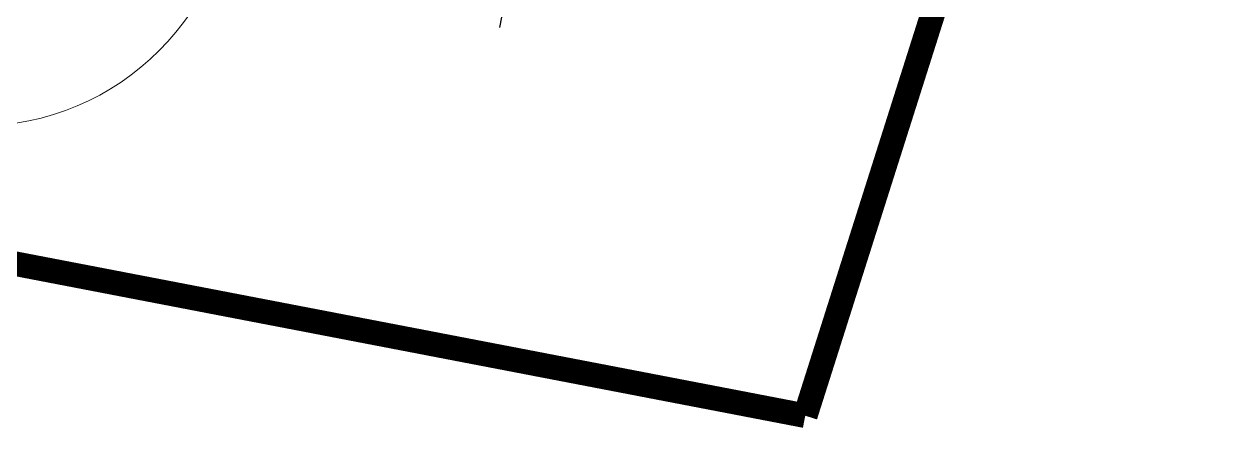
# Model space of a CAD drawing. Header units: inches. Extents: x 350994 to 353538, y 1581369 to 1583842.
# Drawn here: x 351687.389 to 351692.275, y 1583577.159 to 1583578.802 of the extents above; entities that cross this region are included whole.
import ezdxf

# ---------------------------------------------------------------- set-up
doc = ezdxf.new("R2010")
doc.units = ezdxf.units.IN
doc.header["$MEASUREMENT"] = 0
doc.linetypes.add('1', pattern=[0])
for name, color, linetype in [('EP TF', 5, 'Continuous'), ("ROAD'S", 1, '1'), ('TREE', 81, '1')]:
    doc.layers.add(name, color=color, linetype=linetype)

# ---------------------------------------------------------------- blocks, each defined once
blk = doc.blocks.new('EP1')
at = {"layer": 'EP TF', "lineweight": 5}
h = blk.add_hatch(color=252, dxfattribs=at)
edge = h.paths.add_edge_path()
edge.add_arc((351339.7712, 1583222.9137), 0.49, 0, 360)
at = {"layer": 'EP TF', "color": 252, "lineweight": 5}
for points in [[(351339.7712, 1583223.9637), (351339.7712, 1583221.8637)], [(351338.7212, 1583222.9137), (351340.8212, 1583222.9137)]]:
    blk.add_lwpolyline(points, dxfattribs=at)
for radius in [1.05, 0.49]:
    blk.add_circle((351339.7712, 1583222.9137), radius, dxfattribs=at)
blk = doc.blocks.new('TREE_4')
at = {"color": 94}
blk.add_lwpolyline([(147.8, 401.8), (167.8, -30.6)], dxfattribs=at)

msp = doc.modelspace()

# ---------------------------------------------------------------- linework, layer by layer
at = {"layer": "ROAD'S", "lineweight": 5, "const_width": 0.1}
for points in [[(351690.5648, 1583577.2087), (351686.8715, 1583577.9201), (351641.8939, 1583602.6785), (351604.2634, 1583623.777), (351567.0398, 1583644.1442), (351504.0342, 1583680.1872), (351511.0589, 1583699.8095), (351514.0616, 1583701.3515), (351516.836, 1583701.4215), (351523.1642, 1583698.1974), (351585.9109, 1583663.8257)], [(351585.9109, 1583663.8257), (351585.9109, 1583663.8257), (351694.5933, 1583601.7243), (351695.6944, 1583599.0078), (351696.1282, 1583594.7552), (351690.5648, 1583577.2087)]]:
    msp.add_lwpolyline(points, dxfattribs=at)

# ---------------------------------------------------------------- block references
at = {"layer": 'EP TF', "color": 1, "lineweight": 5}
msp.add_blockref('EP1', (347.4253, 356.5231, 98.4574), dxfattribs=at)
at = {"layer": 'TREE', "lineweight": 5, "xscale": 0.0005632341247466223, "yscale": 0.0005632341530485974, "zscale": 0.0005632341444477617, "rotation": 346.4411541233163}
msp.add_blockref('TREE_4', (351689.2346, 1583578.8272), dxfattribs=at)

doc.saveas('drawing.dxf')
